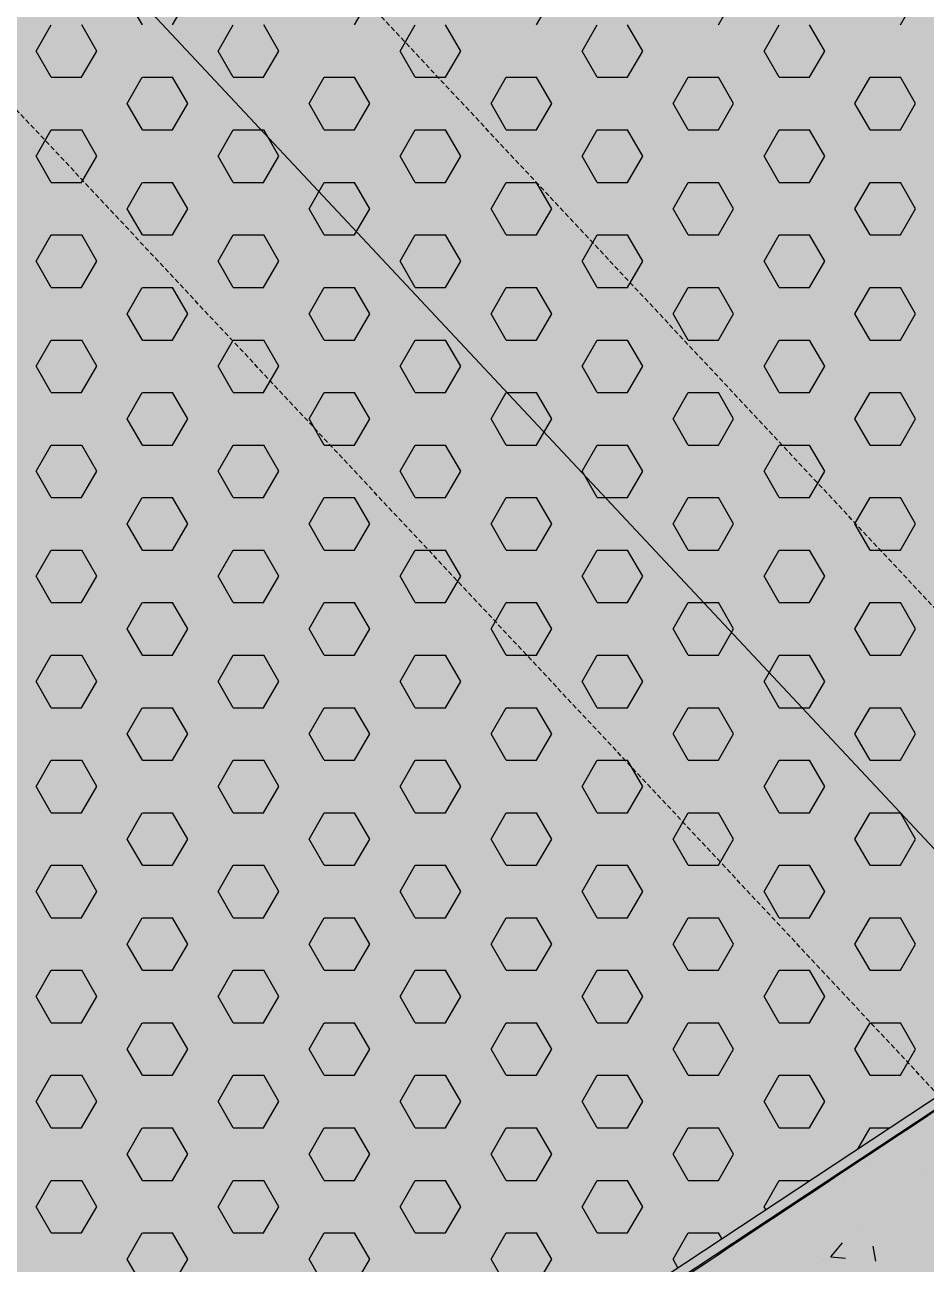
# Model space of a CAD drawing. Header units: millimetres. Extents: x 709 to 3952, y 378 to 2394.
# Drawn here: x 1009.3 to 1102.2, y 581.9 to 709.6 of the extents above; entities that cross this region are included whole.
import ezdxf

# ---------------------------------------------------------------- set-up
doc = ezdxf.new("R2010")
doc.units = ezdxf.units.MM
doc.linetypes.add('DASHED', pattern=[0.75, 0.5, -0.25])
doc.layers.add('BAS', color=252, linetype='Continuous')

# ---------------------------------------------------------------- blocks, each defined once
blk = doc.blocks.new('*X136')
at = {"color": 0}
for p, q in [((409621.88, 4017757.07), (409620.31, 4017759.77)), ((409625, 4017757.07), (409626.56, 4017759.77)), ((409643.75, 4017757.07), (409645.31, 4017759.77)), ((409662.5, 4017757.07), (409664.06, 4017759.77)), ((409681.25, 4017757.07), (409682.81, 4017759.77)), ((409700, 4017757.07), (409701.56, 4017759.77)), ((409610.94, 4017754.36), (409612.5, 4017757.07)), ((409617.19, 4017754.36), (409615.63, 4017757.07)), ((409629.69, 4017754.36), (409631.25, 4017757.07)), ((409635.94, 4017754.36), (409634.38, 4017757.07)), ((409648.44, 4017754.36), (409650, 4017757.07)), ((409654.69, 4017754.36), (409653.13, 4017757.07)), ((409667.19, 4017754.36), (409668.75, 4017757.07)), ((409673.44, 4017754.36), (409671.88, 4017757.07)), ((409685.94, 4017754.36), (409687.5, 4017757.07)), ((409692.19, 4017754.36), (409690.63, 4017757.07)), ((409612.5, 4017751.66), (409610.94, 4017754.36)), ((409615.62, 4017751.66), (409617.19, 4017754.36)), ((409631.25, 4017751.66), (409629.69, 4017754.36)), ((409634.37, 4017751.66), (409635.94, 4017754.36)), ((409650, 4017751.66), (409648.44, 4017754.36)), ((409653.12, 4017751.66), (409654.69, 4017754.36)), ((409668.75, 4017751.66), (409667.19, 4017754.36)), ((409671.87, 4017751.66), (409673.44, 4017754.36)), ((409687.5, 4017751.66), (409685.94, 4017754.36)), ((409690.62, 4017751.66), (409692.19, 4017754.36)), ((409612.5, 4017751.66), (409615.62, 4017751.66)), ((409620.31, 4017748.95), (409621.87, 4017751.66)), ((409621.88, 4017751.66), (409625, 4017751.66)), ((409626.56, 4017748.95), (409625, 4017751.66)), ((409631.25, 4017751.66), (409634.38, 4017751.66)), ((409639.06, 4017748.95), (409640.62, 4017751.66)), ((409640.62, 4017751.66), (409643.75, 4017751.66)), ((409645.31, 4017748.95), (409643.75, 4017751.66)), ((409650, 4017751.66), (409653.12, 4017751.66)), ((409657.81, 4017748.95), (409659.37, 4017751.66)), ((409659.38, 4017751.66), (409662.5, 4017751.66)), ((409664.06, 4017748.95), (409662.5, 4017751.66)), ((409668.75, 4017751.66), (409671.88, 4017751.66)), ((409676.56, 4017748.95), (409678.12, 4017751.66)), ((409678.12, 4017751.66), (409681.25, 4017751.66)), ((409682.81, 4017748.95), (409681.25, 4017751.66)), ((409687.5, 4017751.66), (409690.62, 4017751.66)), ((409695.31, 4017748.95), (409696.87, 4017751.66)), ((409696.88, 4017751.66), (409700, 4017751.66)), ((409701.56, 4017748.95), (409700, 4017751.66)), ((409621.88, 4017746.24), (409620.31, 4017748.95)), ((409625, 4017746.24), (409626.56, 4017748.95)), ((409640.63, 4017746.24), (409639.06, 4017748.95)), ((409643.75, 4017746.24), (409645.31, 4017748.95)), ((409659.38, 4017746.24), (409657.81, 4017748.95)), ((409662.5, 4017746.24), (409664.06, 4017748.95)), ((409678.13, 4017746.24), (409676.56, 4017748.95)), ((409681.25, 4017746.24), (409682.81, 4017748.95)), ((409696.88, 4017746.24), (409695.31, 4017748.95)), ((409700, 4017746.24), (409701.56, 4017748.95)), ((409610.94, 4017743.54), (409612.5, 4017746.24)), ((409612.5, 4017746.24), (409615.62, 4017746.24)), ((409617.19, 4017743.54), (409615.63, 4017746.24)), ((409621.88, 4017746.24), (409625, 4017746.24)), ((409629.69, 4017743.54), (409631.25, 4017746.24)), ((409631.25, 4017746.24), (409634.38, 4017746.24)), ((409635.94, 4017743.54), (409634.38, 4017746.24)), ((409640.62, 4017746.24), (409643.75, 4017746.24)), ((409648.44, 4017743.54), (409650, 4017746.24)), ((409650, 4017746.24), (409653.12, 4017746.24)), ((409654.69, 4017743.54), (409653.13, 4017746.24)), ((409659.38, 4017746.24), (409662.5, 4017746.24)), ((409667.19, 4017743.54), (409668.75, 4017746.24)), ((409668.75, 4017746.24), (409671.88, 4017746.24)), ((409673.44, 4017743.54), (409671.88, 4017746.24)), ((409678.12, 4017746.24), (409681.25, 4017746.24)), ((409685.94, 4017743.54), (409687.5, 4017746.24)), ((409687.5, 4017746.24), (409690.62, 4017746.24)), ((409692.19, 4017743.54), (409690.63, 4017746.24)), ((409696.88, 4017746.24), (409700, 4017746.24)), ((409612.5, 4017740.83), (409610.94, 4017743.54)), ((409615.62, 4017740.83), (409617.19, 4017743.54)), ((409631.25, 4017740.83), (409629.69, 4017743.54)), ((409634.37, 4017740.83), (409635.94, 4017743.54)), ((409650, 4017740.83), (409648.44, 4017743.54)), ((409653.12, 4017740.83), (409654.69, 4017743.54)), ((409668.75, 4017740.83), (409667.19, 4017743.54)), ((409671.87, 4017740.83), (409673.44, 4017743.54)), ((409687.5, 4017740.83), (409685.94, 4017743.54)), ((409690.62, 4017740.83), (409692.19, 4017743.54)), ((409612.5, 4017740.83), (409615.62, 4017740.83)), ((409620.31, 4017738.12), (409621.87, 4017740.83)), ((409621.88, 4017740.83), (409625, 4017740.83)), ((409626.56, 4017738.12), (409625, 4017740.83)), ((409631.25, 4017740.83), (409634.38, 4017740.83)), ((409639.06, 4017738.12), (409640.62, 4017740.83)), ((409640.62, 4017740.83), (409643.75, 4017740.83)), ((409645.31, 4017738.12), (409643.75, 4017740.83)), ((409650, 4017740.83), (409653.12, 4017740.83)), ((409657.81, 4017738.12), (409659.37, 4017740.83)), ((409659.38, 4017740.83), (409662.5, 4017740.83)), ((409664.06, 4017738.12), (409662.5, 4017740.83)), ((409668.75, 4017740.83), (409671.88, 4017740.83)), ((409676.56, 4017738.12), (409678.12, 4017740.83)), ((409678.12, 4017740.83), (409681.25, 4017740.83)), ((409682.81, 4017738.12), (409681.25, 4017740.83)), ((409687.5, 4017740.83), (409690.62, 4017740.83)), ((409695.31, 4017738.12), (409696.87, 4017740.83)), ((409696.88, 4017740.83), (409700, 4017740.83)), ((409701.56, 4017738.12), (409700, 4017740.83)), ((409621.88, 4017735.42), (409620.31, 4017738.12)), ((409625, 4017735.42), (409626.56, 4017738.12)), ((409640.63, 4017735.42), (409639.06, 4017738.12)), ((409643.75, 4017735.42), (409645.31, 4017738.12)), ((409659.38, 4017735.42), (409657.81, 4017738.12)), ((409662.5, 4017735.42), (409664.06, 4017738.12)), ((409678.13, 4017735.42), (409676.56, 4017738.12)), ((409681.25, 4017735.42), (409682.81, 4017738.12)), ((409696.88, 4017735.42), (409695.31, 4017738.12)), ((409700, 4017735.42), (409701.56, 4017738.12)), ((409610.94, 4017732.71), (409612.5, 4017735.42)), ((409612.5, 4017735.42), (409615.62, 4017735.42)), ((409617.19, 4017732.71), (409615.63, 4017735.42)), ((409621.88, 4017735.42), (409625, 4017735.42)), ((409629.69, 4017732.71), (409631.25, 4017735.42)), ((409631.25, 4017735.42), (409634.38, 4017735.42)), ((409635.94, 4017732.71), (409634.38, 4017735.42)), ((409640.62, 4017735.42), (409643.75, 4017735.42)), ((409648.44, 4017732.71), (409650, 4017735.42)), ((409650, 4017735.42), (409653.12, 4017735.42)), ((409654.69, 4017732.71), (409653.13, 4017735.42)), ((409659.38, 4017735.42), (409662.5, 4017735.42)), ((409667.19, 4017732.71), (409668.75, 4017735.42)), ((409668.75, 4017735.42), (409671.88, 4017735.42)), ((409673.44, 4017732.71), (409671.88, 4017735.42)), ((409678.12, 4017735.42), (409681.25, 4017735.42)), ((409685.94, 4017732.71), (409687.5, 4017735.42)), ((409687.5, 4017735.42), (409690.62, 4017735.42)), ((409692.19, 4017732.71), (409690.63, 4017735.42)), ((409696.88, 4017735.42), (409700, 4017735.42)), ((409612.5, 4017730.01), (409610.94, 4017732.71)), ((409615.62, 4017730.01), (409617.19, 4017732.71)), ((409631.25, 4017730.01), (409629.69, 4017732.71)), ((409634.37, 4017730.01), (409635.94, 4017732.71)), ((409650, 4017730.01), (409648.44, 4017732.71)), ((409653.12, 4017730.01), (409654.69, 4017732.71)), ((409668.75, 4017730.01), (409667.19, 4017732.71)), ((409671.87, 4017730.01), (409673.44, 4017732.71)), ((409687.5, 4017730.01), (409685.94, 4017732.71)), ((409690.62, 4017730.01), (409692.19, 4017732.71)), ((409612.5, 4017730.01), (409615.62, 4017730.01)), ((409620.31, 4017727.3), (409621.87, 4017730.01)), ((409621.88, 4017730.01), (409625, 4017730.01)), ((409626.56, 4017727.3), (409625, 4017730.01)), ((409631.25, 4017730.01), (409634.38, 4017730.01)), ((409639.06, 4017727.3), (409640.62, 4017730.01)), ((409640.62, 4017730.01), (409643.75, 4017730.01)), ((409645.31, 4017727.3), (409643.75, 4017730.01)), ((409650, 4017730.01), (409653.12, 4017730.01)), ((409657.81, 4017727.3), (409659.37, 4017730.01)), ((409659.38, 4017730.01), (409662.5, 4017730.01)), ((409664.06, 4017727.3), (409662.5, 4017730.01)), ((409668.75, 4017730.01), (409671.88, 4017730.01)), ((409676.56, 4017727.3), (409678.12, 4017730.01)), ((409678.12, 4017730.01), (409681.25, 4017730.01)), ((409682.81, 4017727.3), (409681.25, 4017730.01)), ((409687.5, 4017730.01), (409690.62, 4017730.01)), ((409695.31, 4017727.3), (409696.87, 4017730.01)), ((409696.88, 4017730.01), (409700, 4017730.01)), ((409701.56, 4017727.3), (409700, 4017730.01)), ((409621.88, 4017724.59), (409620.31, 4017727.3)), ((409625, 4017724.59), (409626.56, 4017727.3)), ((409640.63, 4017724.59), (409639.06, 4017727.3)), ((409643.75, 4017724.59), (409645.31, 4017727.3)), ((409659.38, 4017724.59), (409657.81, 4017727.3)), ((409662.5, 4017724.59), (409664.06, 4017727.3)), ((409678.13, 4017724.59), (409676.56, 4017727.3)), ((409681.25, 4017724.59), (409682.81, 4017727.3)), ((409696.88, 4017724.59), (409695.31, 4017727.3)), ((409700, 4017724.59), (409701.56, 4017727.3)), ((409610.94, 4017721.89), (409612.5, 4017724.59)), ((409612.5, 4017724.59), (409615.62, 4017724.59)), ((409617.19, 4017721.89), (409615.63, 4017724.59)), ((409621.88, 4017724.59), (409625, 4017724.59)), ((409629.69, 4017721.89), (409631.25, 4017724.59)), ((409631.25, 4017724.59), (409634.38, 4017724.59)), ((409635.94, 4017721.89), (409634.38, 4017724.59)), ((409640.62, 4017724.59), (409643.75, 4017724.59)), ((409648.44, 4017721.89), (409650, 4017724.59)), ((409650, 4017724.59), (409653.12, 4017724.59)), ((409654.69, 4017721.89), (409653.13, 4017724.59)), ((409659.38, 4017724.59), (409662.5, 4017724.59)), ((409667.19, 4017721.89), (409668.75, 4017724.59)), ((409668.75, 4017724.59), (409671.88, 4017724.59)), ((409673.44, 4017721.89), (409671.88, 4017724.59)), ((409678.12, 4017724.59), (409681.25, 4017724.59)), ((409685.94, 4017721.89), (409687.5, 4017724.59)), ((409687.5, 4017724.59), (409690.62, 4017724.59)), ((409692.19, 4017721.89), (409690.63, 4017724.59)), ((409696.88, 4017724.59), (409700, 4017724.59)), ((409612.5, 4017719.18), (409610.94, 4017721.89)), ((409615.62, 4017719.18), (409617.19, 4017721.89)), ((409631.25, 4017719.18), (409629.69, 4017721.89)), ((409634.37, 4017719.18), (409635.94, 4017721.89)), ((409650, 4017719.18), (409648.44, 4017721.89)), ((409653.12, 4017719.18), (409654.69, 4017721.89)), ((409668.75, 4017719.18), (409667.19, 4017721.89)), ((409671.87, 4017719.18), (409673.44, 4017721.89)), ((409687.5, 4017719.18), (409685.94, 4017721.89)), ((409690.62, 4017719.18), (409692.19, 4017721.89)), ((409612.5, 4017719.18), (409615.62, 4017719.18)), ((409620.31, 4017716.47), (409621.87, 4017719.18)), ((409621.88, 4017719.18), (409625, 4017719.18)), ((409626.56, 4017716.47), (409625, 4017719.18)), ((409631.25, 4017719.18), (409634.38, 4017719.18)), ((409639.06, 4017716.47), (409640.62, 4017719.18)), ((409640.62, 4017719.18), (409643.75, 4017719.18)), ((409645.31, 4017716.47), (409643.75, 4017719.18)), ((409650, 4017719.18), (409653.12, 4017719.18)), ((409657.81, 4017716.47), (409659.37, 4017719.18)), ((409659.38, 4017719.18), (409662.5, 4017719.18)), ((409664.06, 4017716.47), (409662.5, 4017719.18)), ((409668.75, 4017719.18), (409671.88, 4017719.18)), ((409676.56, 4017716.47), (409678.12, 4017719.18)), ((409678.12, 4017719.18), (409681.25, 4017719.18)), ((409682.81, 4017716.47), (409681.25, 4017719.18)), ((409687.5, 4017719.18), (409690.62, 4017719.18)), ((409695.31, 4017716.47), (409696.87, 4017719.18)), ((409696.88, 4017719.18), (409700, 4017719.18)), ((409701.56, 4017716.47), (409700, 4017719.18)), ((409621.88, 4017713.77), (409620.31, 4017716.47)), ((409625, 4017713.77), (409626.56, 4017716.47)), ((409640.63, 4017713.77), (409639.06, 4017716.47)), ((409643.75, 4017713.77), (409645.31, 4017716.47)), ((409659.38, 4017713.77), (409657.81, 4017716.47)), ((409662.5, 4017713.77), (409664.06, 4017716.47)), ((409678.13, 4017713.77), (409676.56, 4017716.47)), ((409681.25, 4017713.77), (409682.81, 4017716.47)), ((409696.88, 4017713.77), (409695.31, 4017716.47)), ((409700, 4017713.77), (409701.56, 4017716.47)), ((409610.94, 4017711.06), (409612.5, 4017713.77)), ((409612.5, 4017713.77), (409615.62, 4017713.77)), ((409617.19, 4017711.06), (409615.63, 4017713.77)), ((409621.88, 4017713.77), (409625, 4017713.77)), ((409629.69, 4017711.06), (409631.25, 4017713.77)), ((409631.25, 4017713.77), (409634.38, 4017713.77)), ((409635.94, 4017711.06), (409634.38, 4017713.77)), ((409640.62, 4017713.77), (409643.75, 4017713.77)), ((409648.44, 4017711.06), (409650, 4017713.77)), ((409650, 4017713.77), (409653.12, 4017713.77)), ((409654.69, 4017711.06), (409653.13, 4017713.77)), ((409659.38, 4017713.77), (409662.5, 4017713.77)), ((409667.19, 4017711.06), (409668.75, 4017713.77)), ((409668.75, 4017713.77), (409671.88, 4017713.77)), ((409673.44, 4017711.06), (409671.88, 4017713.77)), ((409678.12, 4017713.77), (409681.25, 4017713.77)), ((409685.94, 4017711.06), (409687.5, 4017713.77)), ((409687.5, 4017713.77), (409690.62, 4017713.77)), ((409692.19, 4017711.06), (409690.63, 4017713.77)), ((409696.88, 4017713.77), (409700, 4017713.77)), ((409612.5, 4017708.35), (409610.94, 4017711.06)), ((409615.62, 4017708.35), (409617.19, 4017711.06)), ((409631.25, 4017708.35), (409629.69, 4017711.06)), ((409634.37, 4017708.35), (409635.94, 4017711.06)), ((409650, 4017708.35), (409648.44, 4017711.06)), ((409653.12, 4017708.35), (409654.69, 4017711.06)), ((409668.75, 4017708.35), (409667.19, 4017711.06)), ((409671.87, 4017708.35), (409673.44, 4017711.06)), ((409687.5, 4017708.35), (409685.94, 4017711.06)), ((409690.62, 4017708.35), (409692.19, 4017711.06)), ((409612.5, 4017708.36), (409615.62, 4017708.36)), ((409620.31, 4017705.65), (409621.87, 4017708.35)), ((409621.88, 4017708.36), (409625, 4017708.36)), ((409626.56, 4017705.65), (409625, 4017708.35)), ((409631.25, 4017708.36), (409634.38, 4017708.36)), ((409639.06, 4017705.65), (409640.62, 4017708.35)), ((409640.62, 4017708.36), (409643.75, 4017708.36)), ((409645.31, 4017705.65), (409643.75, 4017708.35)), ((409650, 4017708.36), (409653.12, 4017708.36)), ((409657.81, 4017705.65), (409659.37, 4017708.35)), ((409659.38, 4017708.36), (409662.5, 4017708.36)), ((409664.06, 4017705.65), (409662.5, 4017708.35)), ((409668.75, 4017708.36), (409671.88, 4017708.36)), ((409676.56, 4017705.65), (409678.12, 4017708.35)), ((409678.12, 4017708.36), (409681.25, 4017708.36)), ((409682.81, 4017705.65), (409681.25, 4017708.35)), ((409687.5, 4017708.36), (409690.62, 4017708.36)), ((409695.31, 4017705.65), (409696.87, 4017708.35)), ((409696.88, 4017708.36), (409700, 4017708.36)), ((409701.56, 4017705.65), (409700, 4017708.35)), ((409621.88, 4017702.94), (409620.31, 4017705.65)), ((409625, 4017702.94), (409626.56, 4017705.65)), ((409640.63, 4017702.94), (409639.06, 4017705.65)), ((409643.75, 4017702.94), (409645.31, 4017705.65)), ((409659.38, 4017702.94), (409657.81, 4017705.65)), ((409662.5, 4017702.94), (409664.06, 4017705.65)), ((409678.13, 4017702.94), (409676.56, 4017705.65)), ((409681.25, 4017702.94), (409682.81, 4017705.65)), ((409696.88, 4017702.94), (409695.31, 4017705.65)), ((409700, 4017702.94), (409701.56, 4017705.65)), ((409610.94, 4017700.24), (409612.5, 4017702.94)), ((409612.5, 4017702.94), (409615.62, 4017702.94)), ((409617.19, 4017700.24), (409615.63, 4017702.94)), ((409621.88, 4017702.94), (409625, 4017702.94)), ((409629.69, 4017700.24), (409631.25, 4017702.94)), ((409631.25, 4017702.94), (409634.38, 4017702.94)), ((409635.94, 4017700.24), (409634.38, 4017702.94)), ((409640.62, 4017702.94), (409643.75, 4017702.94)), ((409648.44, 4017700.24), (409650, 4017702.94)), ((409650, 4017702.94), (409653.12, 4017702.94)), ((409654.69, 4017700.24), (409653.13, 4017702.94)), ((409659.38, 4017702.94), (409662.5, 4017702.94)), ((409667.19, 4017700.24), (409668.75, 4017702.94)), ((409668.75, 4017702.94), (409671.88, 4017702.94)), ((409673.44, 4017700.24), (409671.88, 4017702.94)), ((409678.12, 4017702.94), (409681.25, 4017702.94)), ((409685.94, 4017700.24), (409687.5, 4017702.94)), ((409687.5, 4017702.94), (409690.62, 4017702.94)), ((409692.19, 4017700.24), (409690.63, 4017702.94)), ((409696.88, 4017702.94), (409700, 4017702.94)), ((409612.5, 4017697.53), (409610.94, 4017700.24)), ((409615.62, 4017697.53), (409617.19, 4017700.24)), ((409631.25, 4017697.53), (409629.69, 4017700.24)), ((409634.37, 4017697.53), (409635.94, 4017700.24)), ((409650, 4017697.53), (409648.44, 4017700.24)), ((409653.12, 4017697.53), (409654.69, 4017700.24)), ((409668.75, 4017697.53), (409667.19, 4017700.24)), ((409671.87, 4017697.53), (409673.44, 4017700.24)), ((409687.5, 4017697.53), (409685.94, 4017700.24)), ((409690.62, 4017697.53), (409692.19, 4017700.24)), ((409612.5, 4017697.53), (409615.62, 4017697.53)), ((409620.31, 4017694.82), (409621.87, 4017697.53)), ((409621.88, 4017697.53), (409625, 4017697.53)), ((409626.56, 4017694.82), (409625, 4017697.53)), ((409631.25, 4017697.53), (409634.38, 4017697.53)), ((409639.06, 4017694.82), (409640.62, 4017697.53)), ((409640.62, 4017697.53), (409643.75, 4017697.53)), ((409645.31, 4017694.82), (409643.75, 4017697.53)), ((409650, 4017697.53), (409653.12, 4017697.53)), ((409657.81, 4017694.82), (409659.37, 4017697.53)), ((409659.38, 4017697.53), (409662.5, 4017697.53)), ((409664.06, 4017694.82), (409662.5, 4017697.53)), ((409668.75, 4017697.53), (409671.88, 4017697.53)), ((409676.56, 4017694.82), (409678.12, 4017697.53)), ((409678.12, 4017697.53), (409681.25, 4017697.53)), ((409682.81, 4017694.82), (409681.25, 4017697.53)), ((409687.5, 4017697.53), (409690.62, 4017697.53)), ((409695.31, 4017694.82), (409696.87, 4017697.53)), ((409696.88, 4017697.53), (409700, 4017697.53)), ((409701.56, 4017694.82), (409700, 4017697.53)), ((409621.88, 4017692.12), (409620.31, 4017694.82)), ((409625, 4017692.12), (409626.56, 4017694.82)), ((409640.63, 4017692.12), (409639.06, 4017694.82)), ((409643.75, 4017692.12), (409645.31, 4017694.82)), ((409659.38, 4017692.12), (409657.81, 4017694.82)), ((409662.5, 4017692.12), (409664.06, 4017694.82)), ((409678.13, 4017692.12), (409676.56, 4017694.82)), ((409681.25, 4017692.12), (409682.81, 4017694.82)), ((409696.88, 4017692.12), (409695.31, 4017694.82)), ((409700, 4017692.12), (409701.56, 4017694.82)), ((409610.94, 4017689.41), (409612.5, 4017692.12)), ((409612.5, 4017692.12), (409615.62, 4017692.12)), ((409617.19, 4017689.41), (409615.63, 4017692.12)), ((409621.88, 4017692.12), (409625, 4017692.12)), ((409629.69, 4017689.41), (409631.25, 4017692.12)), ((409631.25, 4017692.12), (409634.38, 4017692.12)), ((409635.94, 4017689.41), (409634.38, 4017692.12)), ((409640.62, 4017692.12), (409643.75, 4017692.12)), ((409648.44, 4017689.41), (409650, 4017692.12)), ((409650, 4017692.12), (409653.12, 4017692.12)), ((409654.69, 4017689.41), (409653.13, 4017692.12)), ((409659.38, 4017692.12), (409662.5, 4017692.12)), ((409667.19, 4017689.41), (409668.75, 4017692.12)), ((409668.75, 4017692.12), (409671.88, 4017692.12)), ((409673.44, 4017689.41), (409671.88, 4017692.12)), ((409678.12, 4017692.12), (409681.25, 4017692.12)), ((409685.94, 4017689.41), (409687.5, 4017692.12)), ((409687.5, 4017692.12), (409690.62, 4017692.12)), ((409692.19, 4017689.41), (409690.63, 4017692.12)), ((409696.88, 4017692.12), (409700, 4017692.12)), ((409612.5, 4017686.7), (409610.94, 4017689.41)), ((409615.62, 4017686.7), (409617.19, 4017689.41)), ((409631.25, 4017686.7), (409629.69, 4017689.41)), ((409634.37, 4017686.7), (409635.94, 4017689.41)), ((409650, 4017686.7), (409648.44, 4017689.41)), ((409653.12, 4017686.7), (409654.69, 4017689.41)), ((409668.75, 4017686.7), (409667.19, 4017689.41)), ((409671.87, 4017686.7), (409673.44, 4017689.41)), ((409687.5, 4017686.7), (409685.94, 4017689.41)), ((409690.62, 4017686.7), (409692.19, 4017689.41)), ((409612.5, 4017686.7), (409615.62, 4017686.7)), ((409620.31, 4017684), (409621.87, 4017686.7)), ((409621.88, 4017686.7), (409625, 4017686.7)), ((409626.56, 4017684), (409625, 4017686.7)), ((409631.25, 4017686.7), (409634.38, 4017686.7)), ((409639.06, 4017684), (409640.62, 4017686.7)), ((409640.62, 4017686.7), (409643.75, 4017686.7)), ((409645.31, 4017684), (409643.75, 4017686.7)), ((409650, 4017686.7), (409653.12, 4017686.7)), ((409657.81, 4017684), (409659.37, 4017686.7)), ((409659.38, 4017686.7), (409662.5, 4017686.7)), ((409664.06, 4017684), (409662.5, 4017686.7)), ((409668.75, 4017686.7), (409671.88, 4017686.7)), ((409676.56, 4017684), (409678.12, 4017686.7)), ((409678.12, 4017686.7), (409681.25, 4017686.7)), ((409682.81, 4017684), (409681.25, 4017686.7)), ((409687.5, 4017686.7), (409690.62, 4017686.7)), ((409695.31, 4017684), (409696.87, 4017686.7)), ((409696.88, 4017686.7), (409700, 4017686.7)), ((409701.56, 4017684), (409700, 4017686.7)), ((409621.88, 4017681.29), (409620.31, 4017684)), ((409625, 4017681.29), (409626.56, 4017684)), ((409640.63, 4017681.29), (409639.06, 4017684)), ((409643.75, 4017681.29), (409645.31, 4017684)), ((409659.38, 4017681.29), (409657.81, 4017684)), ((409662.5, 4017681.29), (409664.06, 4017684)), ((409678.13, 4017681.29), (409676.56, 4017684)), ((409681.25, 4017681.29), (409682.81, 4017684)), ((409696.88, 4017681.29), (409695.31, 4017684)), ((409700, 4017681.29), (409701.56, 4017684)), ((409610.94, 4017678.59), (409612.5, 4017681.29)), ((409612.5, 4017681.29), (409615.62, 4017681.29)), ((409617.19, 4017678.59), (409615.63, 4017681.29)), ((409621.88, 4017681.29), (409625, 4017681.29)), ((409629.69, 4017678.59), (409631.25, 4017681.29)), ((409631.25, 4017681.29), (409634.38, 4017681.29)), ((409635.94, 4017678.59), (409634.38, 4017681.29)), ((409640.62, 4017681.29), (409643.75, 4017681.29)), ((409648.44, 4017678.59), (409650, 4017681.29)), ((409650, 4017681.29), (409653.12, 4017681.29)), ((409654.69, 4017678.59), (409653.13, 4017681.29)), ((409659.38, 4017681.29), (409662.5, 4017681.29)), ((409667.19, 4017678.59), (409668.75, 4017681.29)), ((409668.75, 4017681.29), (409671.88, 4017681.29)), ((409673.44, 4017678.59), (409671.88, 4017681.29)), ((409678.12, 4017681.29), (409681.25, 4017681.29)), ((409685.94, 4017678.59), (409687.5, 4017681.29)), ((409687.5, 4017681.29), (409690.62, 4017681.29)), ((409692.19, 4017678.59), (409690.63, 4017681.29)), ((409696.88, 4017681.29), (409700, 4017681.29)), ((409612.5, 4017675.88), (409610.94, 4017678.59)), ((409615.62, 4017675.88), (409617.19, 4017678.59)), ((409631.25, 4017675.88), (409629.69, 4017678.59)), ((409634.37, 4017675.88), (409635.94, 4017678.59)), ((409650, 4017675.88), (409648.44, 4017678.59)), ((409653.12, 4017675.88), (409654.69, 4017678.59)), ((409668.75, 4017675.88), (409667.19, 4017678.59)), ((409671.87, 4017675.88), (409673.44, 4017678.59)), ((409687.5, 4017675.88), (409685.94, 4017678.59)), ((409690.62, 4017675.88), (409692.19, 4017678.59)), ((409612.5, 4017675.88), (409615.62, 4017675.88)), ((409620.31, 4017673.17), (409621.87, 4017675.88)), ((409621.88, 4017675.88), (409625, 4017675.88)), ((409626.56, 4017673.17), (409625, 4017675.88)), ((409631.25, 4017675.88), (409634.38, 4017675.88)), ((409639.06, 4017673.17), (409640.62, 4017675.88)), ((409640.62, 4017675.88), (409643.75, 4017675.88)), ((409645.31, 4017673.17), (409643.75, 4017675.88)), ((409650, 4017675.88), (409653.12, 4017675.88)), ((409657.81, 4017673.17), (409659.37, 4017675.88)), ((409659.38, 4017675.88), (409662.5, 4017675.88)), ((409664.06, 4017673.17), (409662.5, 4017675.88)), ((409668.75, 4017675.88), (409671.88, 4017675.88)), ((409676.56, 4017673.17), (409678.12, 4017675.88)), ((409678.12, 4017675.88), (409681.25, 4017675.88)), ((409682.81, 4017673.17), (409681.25, 4017675.88)), ((409687.5, 4017675.88), (409690.62, 4017675.88)), ((409695.31, 4017673.17), (409696.87, 4017675.88)), ((409696.88, 4017675.88), (409700, 4017675.88)), ((409701.56, 4017673.17), (409700, 4017675.88)), ((409621.88, 4017670.47), (409620.31, 4017673.17)), ((409625, 4017670.47), (409626.56, 4017673.17)), ((409640.63, 4017670.47), (409639.06, 4017673.17)), ((409643.75, 4017670.47), (409645.31, 4017673.17)), ((409659.38, 4017670.47), (409657.81, 4017673.17)), ((409662.5, 4017670.47), (409664.06, 4017673.17)), ((409678.13, 4017670.47), (409676.56, 4017673.17)), ((409681.25, 4017670.47), (409682.81, 4017673.17)), ((409696.88, 4017670.47), (409695.31, 4017673.17)), ((409700, 4017670.47), (409701.56, 4017673.17)), ((409610.94, 4017667.76), (409612.5, 4017670.47)), ((409612.5, 4017670.47), (409615.62, 4017670.47)), ((409617.19, 4017667.76), (409615.63, 4017670.47)), ((409621.88, 4017670.47), (409625, 4017670.47)), ((409629.69, 4017667.76), (409631.25, 4017670.47)), ((409631.25, 4017670.47), (409634.38, 4017670.47)), ((409635.94, 4017667.76), (409634.38, 4017670.47)), ((409640.62, 4017670.47), (409643.75, 4017670.47)), ((409648.44, 4017667.76), (409650, 4017670.47)), ((409650, 4017670.47), (409653.12, 4017670.47)), ((409654.69, 4017667.76), (409653.13, 4017670.47)), ((409659.38, 4017670.47), (409662.5, 4017670.47)), ((409667.19, 4017667.76), (409668.75, 4017670.47)), ((409668.75, 4017670.47), (409671.88, 4017670.47)), ((409673.44, 4017667.76), (409671.88, 4017670.47)), ((409678.12, 4017670.47), (409681.25, 4017670.47)), ((409685.94, 4017667.76), (409687.5, 4017670.47)), ((409687.5, 4017670.47), (409690.62, 4017670.47)), ((409692.19, 4017667.76), (409690.63, 4017670.47)), ((409696.88, 4017670.47), (409700, 4017670.47)), ((409612.5, 4017665.05), (409610.94, 4017667.76)), ((409615.62, 4017665.05), (409617.19, 4017667.76)), ((409631.25, 4017665.05), (409629.69, 4017667.76)), ((409634.37, 4017665.05), (409635.94, 4017667.76)), ((409650, 4017665.05), (409648.44, 4017667.76)), ((409653.12, 4017665.05), (409654.69, 4017667.76)), ((409668.75, 4017665.05), (409667.19, 4017667.76)), ((409671.87, 4017665.05), (409673.44, 4017667.76)), ((409687.5, 4017665.05), (409685.94, 4017667.76)), ((409690.62, 4017665.05), (409692.19, 4017667.76)), ((409612.5, 4017665.05), (409615.62, 4017665.05)), ((409620.31, 4017662.35), (409621.87, 4017665.05)), ((409621.88, 4017665.05), (409625, 4017665.05)), ((409626.56, 4017662.35), (409625, 4017665.05)), ((409631.25, 4017665.05), (409634.38, 4017665.05)), ((409639.06, 4017662.35), (409640.62, 4017665.05)), ((409640.62, 4017665.05), (409643.75, 4017665.05)), ((409645.31, 4017662.35), (409643.75, 4017665.05)), ((409650, 4017665.05), (409653.12, 4017665.05)), ((409657.81, 4017662.35), (409659.37, 4017665.05)), ((409659.38, 4017665.05), (409662.5, 4017665.05)), ((409664.06, 4017662.35), (409662.5, 4017665.05)), ((409668.75, 4017665.05), (409671.88, 4017665.05)), ((409676.56, 4017662.35), (409678.12, 4017665.05)), ((409678.12, 4017665.05), (409681.25, 4017665.05)), ((409682.81, 4017662.35), (409681.25, 4017665.05)), ((409687.5, 4017665.05), (409690.62, 4017665.05)), ((409695.31, 4017662.35), (409696.87, 4017665.05)), ((409696.88, 4017665.05), (409700, 4017665.05)), ((409701.56, 4017662.35), (409700, 4017665.05)), ((409621.88, 4017659.64), (409620.31, 4017662.35)), ((409625, 4017659.64), (409626.56, 4017662.35)), ((409640.63, 4017659.64), (409639.06, 4017662.35)), ((409643.75, 4017659.64), (409645.31, 4017662.35)), ((409659.38, 4017659.64), (409657.81, 4017662.35)), ((409662.5, 4017659.64), (409664.06, 4017662.35)), ((409678.13, 4017659.64), (409676.56, 4017662.35)), ((409681.25, 4017659.64), (409682.81, 4017662.35)), ((409696.88, 4017659.64), (409695.31, 4017662.35)), ((409700, 4017659.64), (409701.56, 4017662.35)), ((409610.94, 4017656.93), (409612.5, 4017659.64)), ((409612.5, 4017659.64), (409615.62, 4017659.64)), ((409617.19, 4017656.93), (409615.63, 4017659.64)), ((409621.88, 4017659.64), (409625, 4017659.64)), ((409629.69, 4017656.93), (409631.25, 4017659.64)), ((409631.25, 4017659.64), (409634.38, 4017659.64)), ((409635.94, 4017656.93), (409634.38, 4017659.64)), ((409640.62, 4017659.64), (409643.75, 4017659.64)), ((409648.44, 4017656.93), (409650, 4017659.64)), ((409650, 4017659.64), (409653.12, 4017659.64)), ((409654.69, 4017656.93), (409653.13, 4017659.64)), ((409659.38, 4017659.64), (409662.5, 4017659.64)), ((409667.19, 4017656.93), (409668.75, 4017659.64)), ((409668.75, 4017659.64), (409671.88, 4017659.64)), ((409673.44, 4017656.93), (409671.88, 4017659.64)), ((409678.12, 4017659.64), (409681.25, 4017659.64)), ((409685.94, 4017656.93), (409687.5, 4017659.64)), ((409687.5, 4017659.64), (409690.62, 4017659.64)), ((409692.19, 4017656.93), (409690.63, 4017659.64)), ((409696.88, 4017659.64), (409700, 4017659.64)), ((409612.5, 4017654.23), (409610.94, 4017656.93)), ((409615.62, 4017654.23), (409617.19, 4017656.93)), ((409631.25, 4017654.23), (409629.69, 4017656.93)), ((409634.37, 4017654.23), (409635.94, 4017656.93)), ((409650, 4017654.23), (409648.44, 4017656.93)), ((409653.12, 4017654.23), (409654.69, 4017656.93)), ((409668.75, 4017654.23), (409667.19, 4017656.93)), ((409671.87, 4017654.23), (409673.44, 4017656.93)), ((409687.5, 4017654.23), (409685.94, 4017656.93)), ((409690.62, 4017654.23), (409692.19, 4017656.93)), ((409612.5, 4017654.23), (409615.62, 4017654.23)), ((409620.31, 4017651.52), (409621.87, 4017654.23)), ((409621.88, 4017654.23), (409625, 4017654.23)), ((409626.56, 4017651.52), (409625, 4017654.23)), ((409631.25, 4017654.23), (409634.38, 4017654.23)), ((409639.06, 4017651.52), (409640.62, 4017654.23)), ((409640.62, 4017654.23), (409643.75, 4017654.23)), ((409645.31, 4017651.52), (409643.75, 4017654.23)), ((409650, 4017654.23), (409653.12, 4017654.23)), ((409657.81, 4017651.52), (409659.37, 4017654.23)), ((409659.38, 4017654.23), (409662.5, 4017654.23)), ((409664.06, 4017651.52), (409662.5, 4017654.23)), ((409668.75, 4017654.23), (409671.88, 4017654.23)), ((409676.56, 4017651.52), (409678.12, 4017654.23)), ((409678.12, 4017654.23), (409681.25, 4017654.23)), ((409682.81, 4017651.52), (409681.25, 4017654.23)), ((409687.5, 4017654.23), (409690.62, 4017654.23)), ((409695.31, 4017651.52), (409696.87, 4017654.23)), ((409696.88, 4017654.23), (409700, 4017654.23)), ((409701.56, 4017651.52), (409700, 4017654.23)), ((409621.88, 4017648.82), (409620.31, 4017651.52)), ((409625, 4017648.82), (409626.56, 4017651.52)), ((409640.63, 4017648.82), (409639.06, 4017651.52)), ((409643.75, 4017648.82), (409645.31, 4017651.52)), ((409659.38, 4017648.82), (409657.81, 4017651.52)), ((409662.5, 4017648.82), (409664.06, 4017651.52)), ((409678.13, 4017648.82), (409676.56, 4017651.52)), ((409681.25, 4017648.82), (409682.81, 4017651.52)), ((409696.88, 4017648.82), (409695.31, 4017651.52)), ((409700, 4017648.82), (409701.56, 4017651.52)), ((409610.94, 4017646.11), (409612.5, 4017648.82)), ((409612.5, 4017648.82), (409615.62, 4017648.82)), ((409617.19, 4017646.11), (409615.63, 4017648.82)), ((409621.88, 4017648.82), (409625, 4017648.82)), ((409629.69, 4017646.11), (409631.25, 4017648.82)), ((409631.25, 4017648.82), (409634.38, 4017648.82)), ((409635.94, 4017646.11), (409634.38, 4017648.82)), ((409640.62, 4017648.82), (409643.75, 4017648.82)), ((409648.44, 4017646.11), (409650, 4017648.82)), ((409650, 4017648.82), (409653.12, 4017648.82)), ((409654.69, 4017646.11), (409653.13, 4017648.82)), ((409659.38, 4017648.82), (409662.5, 4017648.82)), ((409667.19, 4017646.11), (409668.75, 4017648.82)), ((409668.75, 4017648.82), (409671.88, 4017648.82)), ((409673.44, 4017646.11), (409671.88, 4017648.82)), ((409678.12, 4017648.82), (409681.25, 4017648.82)), ((409685.94, 4017646.11), (409687.5, 4017648.82)), ((409687.5, 4017648.82), (409690.62, 4017648.82)), ((409692.19, 4017646.11), (409690.63, 4017648.82)), ((409696.88, 4017648.82), (409700, 4017648.82)), ((409612.5, 4017643.4), (409610.94, 4017646.11)), ((409615.62, 4017643.4), (409617.19, 4017646.11)), ((409631.25, 4017643.4), (409629.69, 4017646.11)), ((409634.37, 4017643.4), (409635.94, 4017646.11)), ((409650, 4017643.4), (409648.44, 4017646.11)), ((409653.12, 4017643.4), (409654.69, 4017646.11)), ((409668.75, 4017643.4), (409667.19, 4017646.11)), ((409671.87, 4017643.4), (409673.44, 4017646.11)), ((409687.5, 4017643.4), (409685.94, 4017646.11)), ((409690.62, 4017643.4), (409692.19, 4017646.11)), ((409612.5, 4017643.4), (409615.62, 4017643.4)), ((409620.31, 4017640.7), (409621.87, 4017643.4)), ((409621.88, 4017643.4), (409625, 4017643.4)), ((409626.56, 4017640.7), (409625, 4017643.4)), ((409631.25, 4017643.4), (409634.38, 4017643.4)), ((409639.06, 4017640.7), (409640.62, 4017643.4)), ((409640.62, 4017643.4), (409643.75, 4017643.4)), ((409645.31, 4017640.7), (409643.75, 4017643.4)), ((409650, 4017643.4), (409653.12, 4017643.4)), ((409657.81, 4017640.7), (409659.37, 4017643.4)), ((409659.38, 4017643.4), (409662.5, 4017643.4)), ((409664.06, 4017640.7), (409662.5, 4017643.4)), ((409668.75, 4017643.4), (409671.88, 4017643.4)), ((409676.56, 4017640.7), (409678.12, 4017643.4)), ((409678.12, 4017643.4), (409681.25, 4017643.4)), ((409682.81, 4017640.7), (409681.25, 4017643.4)), ((409687.5, 4017643.4), (409690.62, 4017643.4)), ((409695.64, 4017641.27), (409696.87, 4017643.4)), ((409696.88, 4017643.4), (409698.87, 4017643.4)), ((409621.88, 4017637.99), (409620.31, 4017640.7)), ((409625, 4017637.99), (409626.56, 4017640.7)), ((409640.63, 4017637.99), (409639.06, 4017640.7)), ((409643.75, 4017637.99), (409645.31, 4017640.7)), ((409659.38, 4017637.99), (409657.81, 4017640.7)), ((409662.5, 4017637.99), (409664.06, 4017640.7)), ((409678.13, 4017637.99), (409676.56, 4017640.7)), ((409681.25, 4017637.99), (409682.81, 4017640.7)), ((409610.94, 4017635.28), (409612.5, 4017637.99)), ((409612.5, 4017637.99), (409615.62, 4017637.99)), ((409617.19, 4017635.28), (409615.63, 4017637.99)), ((409621.88, 4017637.99), (409625, 4017637.99)), ((409629.69, 4017635.28), (409631.25, 4017637.99)), ((409631.25, 4017637.99), (409634.38, 4017637.99)), ((409635.94, 4017635.28), (409634.38, 4017637.99)), ((409640.62, 4017637.99), (409643.75, 4017637.99)), ((409648.44, 4017635.28), (409650, 4017637.99)), ((409650, 4017637.99), (409653.12, 4017637.99)), ((409654.69, 4017635.28), (409653.13, 4017637.99)), ((409659.38, 4017637.99), (409662.5, 4017637.99)), ((409667.19, 4017635.28), (409668.75, 4017637.99)), ((409668.75, 4017637.99), (409671.88, 4017637.99)), ((409673.44, 4017635.28), (409671.88, 4017637.99)), ((409678.12, 4017637.99), (409681.25, 4017637.99)), ((409685.94, 4017635.28), (409687.5, 4017637.99)), ((409687.5, 4017637.99), (409690.62, 4017637.99)), ((409690.64, 4017637.97), (409690.63, 4017637.99)), ((409612.5, 4017632.58), (409610.94, 4017635.28)), ((409615.62, 4017632.58), (409617.19, 4017635.28)), ((409631.25, 4017632.58), (409629.69, 4017635.28)), ((409634.37, 4017632.58), (409635.94, 4017635.28)), ((409650, 4017632.58), (409648.44, 4017635.28)), ((409653.12, 4017632.58), (409654.69, 4017635.28)), ((409668.75, 4017632.58), (409667.19, 4017635.28)), ((409671.87, 4017632.58), (409673.44, 4017635.28)), ((409686.11, 4017634.98), (409685.94, 4017635.28)), ((409612.5, 4017632.58), (409615.62, 4017632.58)), ((409620.31, 4017629.87), (409621.87, 4017632.58)), ((409621.88, 4017632.58), (409625, 4017632.58)), ((409626.56, 4017629.87), (409625, 4017632.58)), ((409631.25, 4017632.58), (409634.38, 4017632.58)), ((409639.06, 4017629.87), (409640.62, 4017632.58)), ((409640.62, 4017632.58), (409643.75, 4017632.58)), ((409645.31, 4017629.87), (409643.75, 4017632.58)), ((409650, 4017632.58), (409653.12, 4017632.58)), ((409657.81, 4017629.87), (409659.37, 4017632.58)), ((409659.38, 4017632.58), (409662.5, 4017632.58)), ((409664.06, 4017629.87), (409662.5, 4017632.58)), ((409668.75, 4017632.58), (409671.88, 4017632.58)), ((409676.56, 4017629.87), (409678.12, 4017632.58)), ((409678.12, 4017632.58), (409681.25, 4017632.58)), ((409681.59, 4017631.99), (409681.25, 4017632.58)), ((409621.88, 4017627.16), (409620.31, 4017629.87)), ((409625, 4017627.16), (409626.56, 4017629.87)), ((409640.63, 4017627.16), (409639.06, 4017629.87)), ((409643.75, 4017627.16), (409645.31, 4017629.87)), ((409659.38, 4017627.16), (409657.81, 4017629.87)), ((409662.5, 4017627.16), (409664.06, 4017629.87)), ((409677.06, 4017629), (409676.56, 4017629.87))]:
    blk.add_line(p, q, dxfattribs=at)
blk = doc.blocks.new('*X132')
at = {"color": 0}
for p, q in [((409696.47, 4017639.41), (409696.47, 4017639.41)), ((409702.19, 4017639.04), (409702.19, 4017639.04)), ((409694.17, 4017637.92), (409694.17, 4017637.92)), ((409695.53, 4017632.94), (409695.53, 4017632.94)), ((409692.83, 4017630.13), (409694.04, 4017631.56)), ((409682.7, 4017631.18), (409682.7, 4017631.18)), ((409692.83, 4017630.13), (409694.33, 4017629.99)), ((409697.45, 4017629.66), (409697.17, 4017631.23)), ((409691.94, 4017629.69), (409691.94, 4017629.69))]:
    blk.add_line(p, q, dxfattribs=at)

msp = doc.modelspace()

# ---------------------------------------------------------------- hatches: boundary and pattern name
at = {"layer": 'BAS', "true_color": 0xc7c8ca, "transparency": 33554513}
h = msp.add_hatch(color=9, dxfattribs=at)
h.dxf.hatch_style = 1
h.paths.add_polyline_path([(735.07, 2394.13), (735.07, 400.97), (3218.5, 400.97), (3218.5, 2394.13)])
h.paths.add_polyline_path([(1826.32, 1353.24), (2408.56, 1353.24), (2408.56, 918.34), (1826.32, 918.34)], flags=16)

# ---------------------------------------------------------------- linework, layer by layer
at = {"layer": 'BAS', "linetype": 'DASHED'}
for p, q in [((1250.28, 492.14), (904.74, 861.48)), ((1225.45, 468.91), (885.78, 831.98))]:
    msp.add_line(p, q, dxfattribs=at)
at = {"layer": 'BAS'}
for p, q in [((1235.81, 482.72), (898.45, 843.32)), ((1056.55, 567.15, -15), (1153.07, 630.89, -15))]:
    msp.add_line(p, q, dxfattribs=at)
at = {"layer": 'BAS', "elevation": -15}
msp.add_lwpolyline([(1017.07, 543.87), (1056.01, 568), (1152.52, 631.73), (1197.22, 661.93), (1261.48, 704.87), (1291.4, 723.84), (1308.28, 732.19), (1334.67, 740.91), (1361.01, 747.76), (1361.01, 940.71), (1231.5, 951.57), (970.97, 951.57), (934.22, 951.57), (941.61, 853.02), (946.18, 802.85), (951.07, 768.45), (956.45, 739.03), (961.38, 716.2), (967.61, 691.01), (975.15, 664.3), (985.23, 633.04), (995.77, 603.44), (1004.8, 578.19)], close=True, dxfattribs=at)
for points in [[(1362.01, 746.99, -0.001116), (1356.93, 745.69, 0.003756), (1334.92, 739.95, 0.028251), (1308.59, 731.24, 0.04196), (1291.84, 722.95, 0.005403), (1277.71, 714.19, 0.004803), (1262.01, 704.03, 0.000276), (1232.31, 684.35, 0.001234), (1225.68, 679.93, 0.001608), (1197.78, 661.1, -0.001099), (1156.96, 633.5, -0.001621), (1153.07, 630.89, -0.000079), (1073.16, 577.87, -0.006483), (1056.55, 567.15, -0.002578), (1016.54, 542.37)], [(991.31, 555.02), (998.68, 534.41, 0.467998), (1062.83, 510.85), (1091.5, 529.69, 0.137797), (1105.2, 545.73), (1119.52, 576.71, -0.091147), (1129.53, 590.89, 0.001874), (1084.62, 560.87), (1054.03, 540.28, -0.414897), (991.31, 555.02)]]:
    msp.add_lwpolyline(points, format="xyb", dxfattribs=at)

# ---------------------------------------------------------------- block references
at = {"layer": 'BAS'}
for name in ['*X136', '*X132']:
    msp.add_blockref(name, (-408600.49, -4017047.43, -15), dxfattribs=at)

doc.saveas('drawing.dxf')
